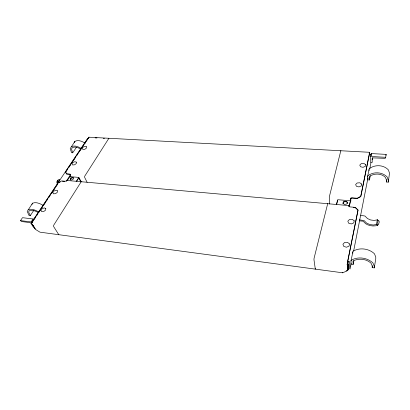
<?xml version="1.0" encoding="UTF-8"?>
<svg xmlns="http://www.w3.org/2000/svg" width="410" height="410" viewBox="0 0 410 410"><rect width="100%" height="100%" fill="white"/><g stroke="black" fill="none" stroke-linecap="round" stroke-linejoin="round"><path stroke-width="0.61" d="M386.117 154.385L385.605 157.947L385 158.337L372.505 157.87L372.162 158.439L372.229 162.391L370.768 162.719L370.65 156.466L371.224 153.571L386.117 154.385L386 155.262M386.466 182.004L386.481 180.144L385.487 177.453C381.454 173.23 374.453 173.133 369.723 176.249L369.41 176.705L369.482 179.959L367.683 179.831L367.601 176.582L369.236 168.761C374.678 164.374 383.57 164.666 388.383 169.889L389.5 173.117L388.306 182.137L386.466 182.004L386.861 179.626M388.306 182.137L388.326 180.272L387.189 177.038C382.32 171.81 373.382 171.441 367.847 175.808L367.601 176.582M347.403 263.189L347.849 270.128L346.132 270.943M80.596 181.661L78.899 177.96L76.552 181.302M70.479 180.021L70.561 178.96L71.796 178.001L73.257 177.868M88.099 138.518L87.248 139.021L32.231 221.487L32.123 222.753M353.179 264.404L353 261.252L353.338 260.832C358.976 258.08 366.335 258.864 370.994 263.148L372.178 265.823L372.213 267.622L374.274 267.889L375.77 258.756L375.744 256.942L374.412 253.723C368.867 248.465 359.56 247.24 352.995 251.279L350.975 260.996L351.17 264.148L353.179 264.404L353.876 260.811M372.213 267.622L372.516 265.803M377.892 224.116L377.697 225.269A9.558 5.96 9.8 0 1 365.715 223.752L363.127 221.205L359.385 220.836M369.482 179.959L370.271 175.849M351.175 263.599L350.043 268.996L349.889 262.723L349.315 261.38L347.465 261.39M353.63 251.079L367.98 177.837M369.82 168.448L370.927 162.816M367.683 179.831L368.026 178.073M347.449 262.82L358.027 210.253L355.316 207.696M349.084 206.778L350.965 198.061M349.735 204.559L351.078 198.317M343.016 203.734L343.334 202.32L345.077 201.576L346.942 202.058L347.521 203.411M336.564 204.124L337.661 199.701L351.052 200.854M336.595 204.534L337.64 200.352M80.775 182.009L80.837 180.959L78.828 177.412L70.105 176.664M76.224 181.476L78.828 177.412M350.975 260.996L351.226 260.268C357.915 256.291 367.257 257.618 372.885 262.871L374.248 266.085L374.274 267.889M315.469 268.765L315.316 269.139L313.963 259.663L314.07 258.29L327.733 203.503M348.72 269.037L348.561 264.706L347.357 263.768M349.033 205.4L348.92 205.661A1.589 1.127 -2.2 0 0 350.248 206.927L355.301 207.383L358.017 209.94L347.429 262.513L347.767 270.523L342.704 272.804L39.965 232.168L35.357 229.333L31.708 223.66L31.77 222.543L58.476 182.496L61.715 180.928L65.041 181.225A1.271 0.764 -26.1 0 0 66.661 180.436L349.105 205.615M70.73 177.181L70.151 176.08L70.212 175.029A1.261 0.748 -25.7 0 0 69.746 174.076L66.446 173.799L65.533 171.913L88.873 137.196L369.666 152.3L360.759 196.303L357.182 198.24L352.195 197.82A1.573 1.107 -2.4 0 0 350.406 198.783L350.36 201.202M43.076 205.328C39.98 203.539 36.162 201.74 32.595 203.17L27.203 211.457L29.038 215.465L30.273 215.614L33.666 210.586M31.908 204.482L32.595 203.17M85.029 143.131C82.118 141.265 78.289 139.595 74.943 141.322L70.212 148.604L71.571 152.699L72.729 152.781L76.378 147.38M74.164 142.736L74.943 141.322M372.618 159.777L372.762 157.804M66.435 180.933L70.3 175.039M67.43 180.374L70.228 176.105M31.939 222.804L32.995 221.226M34.045 219.642L35.45 217.536M36.505 215.952L37.91 213.846M38.96 212.267L40.364 210.161M41.42 208.577L42.825 206.471M43.875 204.892L45.279 202.781M46.33 201.202L47.734 199.096M48.79 197.512L50.194 195.406M51.245 193.827L52.649 191.721M53.705 190.137L55.109 188.031M56.16 186.453L57.564 184.341M66.025 171.647L67.445 169.52M68.859 167.393L70.633 164.733M71.34 163.667L73.113 161.012M73.82 159.946L75.594 157.286M76.66 155.692L78.074 153.565M79.14 151.966L80.555 149.84M81.974 147.713L83.748 145.053M84.455 143.992L86.228 141.332M86.935 140.266L88.709 137.606M33.092 218.991L22.504 217.684L20.5 220.606L31.114 221.948L33.092 218.991L33.748 220.026M57.502 182.865L59.757 179.488A3.06 2.537 34.1 0 0 57.502 182.865L57.087 183.383A3.054 2.537 34.1 0 1 58.112 180.246M32.682 224.285L32.39 224.87L34.63 228.349L35.598 228.944M108.896 138.278L84.68 176.254L84.619 177.315L87.13 182.312M58.62 182.763L60.239 181.978M71.243 146.729C74.666 144.996 78.541 146.76 81.508 148.645M349.028 205.948L348.941 205.974A1.589 1.127 -2.2 0 0 349.028 206.553M28.105 209.725C31.713 208.331 35.537 210.156 38.658 211.944M347.706 270.011L348.679 269.549L348.408 265.501L346.962 264.368M69.7 176.807L70.863 176.633M347.506 262L348.597 261.852L348.843 262.933L349.028 268.863M95.11 137.873L96.986 137.975M103.243 138.313L104.494 138.38M370.65 156.466L385.61 157.312M62.412 181.24L64.631 181.44M353.42 207.522L354.686 207.639M360.728 215.332L364.951 216.024L367.534 218.586L370.696 219.991L374.207 220.426L377.282 219.852L378.471 220.667A3.864 1.804 -52.9 0 1 377.697 225.269L376.498 224.449L373.402 225.008L369.871 224.562L366.694 223.148L364.085 220.58L359.293 219.821M32.231 221.487L32.739 221.605M87.545 139.554L87.248 139.021M33.794 227.032C31.877 226.223 31.954 223.05 29.751 222.574L21.489 221.523L20.5 220.606M58.866 234.833L53.572 226.448L53.633 225.31L81.211 181.738L81.821 181.738M38.345 212.652C35.67 211.109 32.354 209.454 29.274 210.73L28.618 212.026L30.273 215.614M81.139 149.404C78.587 147.769 75.199 146.129 72.252 147.708L71.504 149.112L72.729 152.781M66.989 180.246L67.291 180.441M369.149 153.827L371.178 155.364M34.563 227.76L32.113 224.101M88.873 137.196L89.134 137.417M369.241 153.776L370.45 154.826M342.268 272.342L342.704 272.804M31.114 221.948L31.78 222.978M33.236 225.428L33.897 226.458M65.672 172.179L66.584 174.065L69.885 174.342A1.261 0.748 -25.7 0 1 70.325 174.501M340.889 150.993L340.818 150.747L329.281 196.995L329.712 203.99M369.651 152.833L360.774 196.621L357.197 198.553L352.21 198.132A1.573 1.107 -2.4 0 0 350.422 199.096L350.432 200.869M369.666 152.3L369.748 154.416M352.743 252.012L352.82 253.277M368.99 169.53L369.01 170.616M371.224 153.571L371.255 155.446M66.804 180.702A1.271 0.764 -26.2 0 1 66.374 181.133M86.52 146.77L86.459 148.061L84.87 149.266L82.953 149.465L82.159 148.517L83.081 147.134L85.019 146.355L86.52 146.77M76.362 162.16L76.27 163.528L74.63 164.784L72.672 164.979L71.888 163.964L72.852 162.509L74.84 161.709L76.362 162.16M70.371 178.606L70.294 179.667L71.437 180.036L72.939 179.426L73.667 178.304L73.072 177.515L71.606 177.648L70.371 178.606M57.467 190.788L57.318 192.3L55.575 193.658L53.546 193.833L52.777 192.695L53.833 191.106L55.914 190.26L57.467 190.788M45.792 208.48L45.607 210.079L43.798 211.498L41.728 211.662L40.969 210.448L42.081 208.777L44.224 207.901L45.792 208.48M377.282 219.852L376.498 224.449A3.869 1.794 -52.9 0 0 377.282 219.852M349.494 243.919L349.048 246.118L346.486 247.23L343.759 246.41L342.924 244.283L344.59 242.459L347.506 242.295L349.494 243.919M354.199 220.821L353.779 222.886L351.303 223.952L348.654 223.214L347.823 221.236L349.433 219.514L352.262 219.329L354.199 220.821M361.687 184.07L361.307 185.914L358.97 186.914L356.439 186.299L355.629 184.551L357.141 182.983L359.826 182.768L361.687 184.07M365.648 164.615L365.295 166.357L363.024 167.316L360.559 166.767L359.765 165.127L361.22 163.641L363.829 163.411L365.648 164.615M343.308 201.91L342.991 203.324L344.344 204.344L346.353 204.2L347.495 202.996L346.916 201.643L345.051 201.166L343.308 201.91"/></g></svg>
